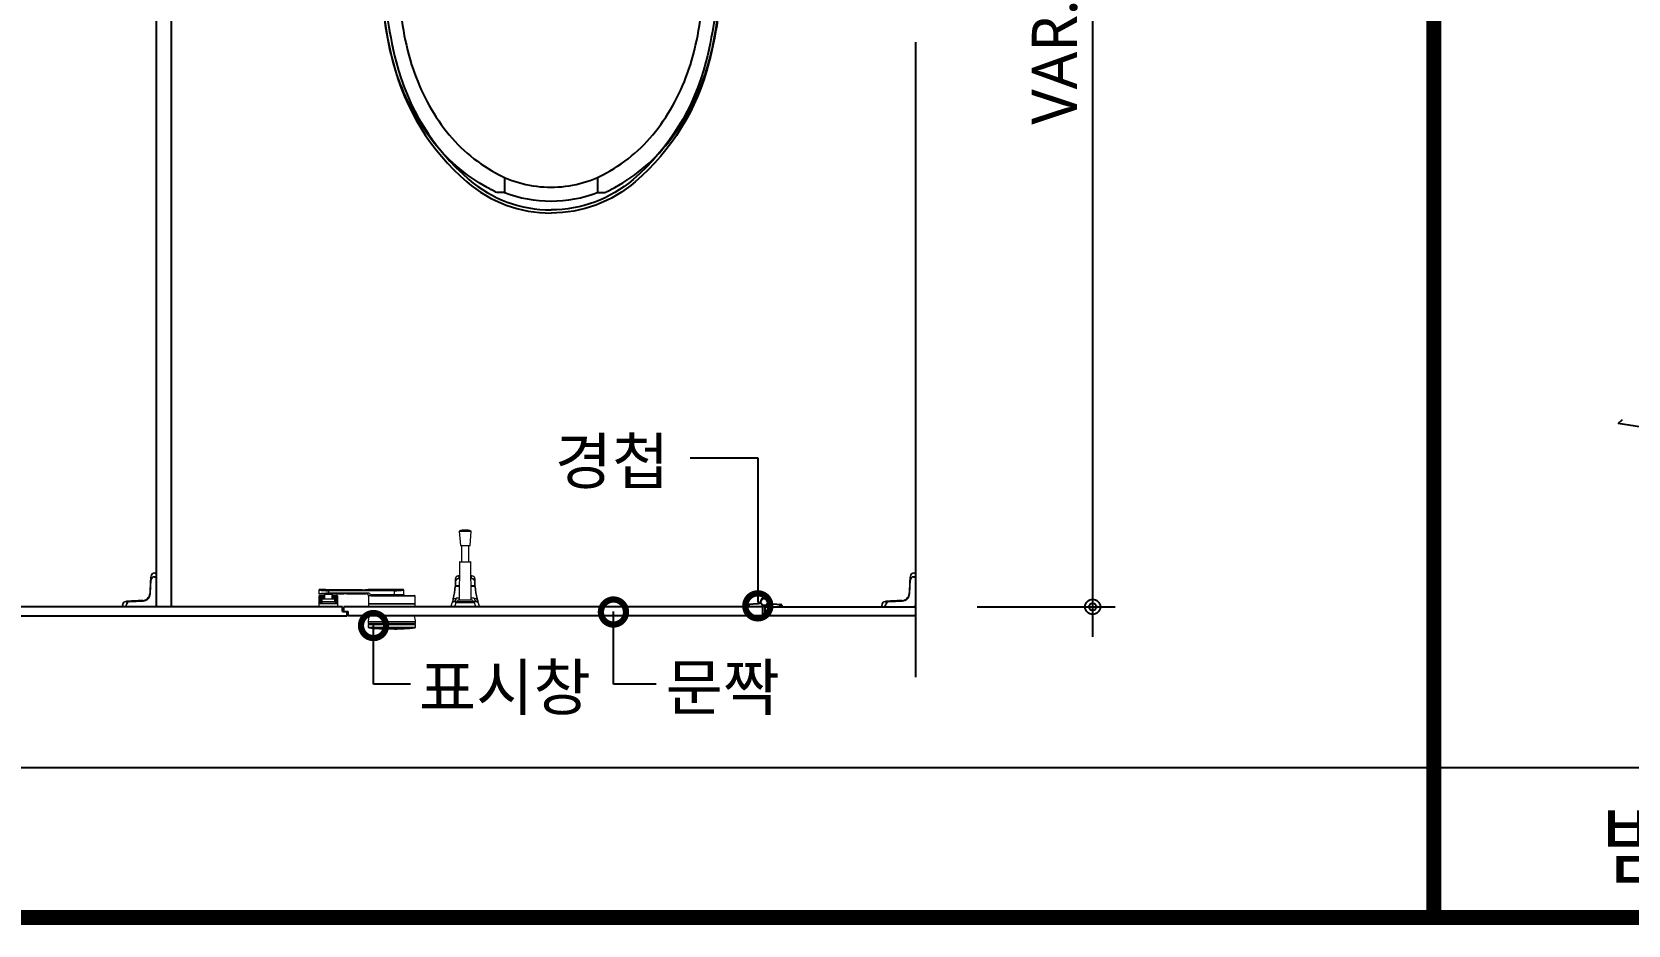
# Model space of a CAD drawing. Extents: x -256 to 8104, y -176 to 5714.
# Drawn here: x 3633 to 4694, y 2764 to 3359 of the extents above; entities that cross this region are included whole.
import ezdxf
from ezdxf.enums import TextEntityAlignment as Align

# ---------------------------------------------------------------- set-up
doc = ezdxf.new("R2010")
doc.units = 0
doc.header["$LTSCALE"] = 30
doc.layers.get('0').update_dxf_attribs({"linetype": 'CONTINUOUS'})
doc.layers.get('DEFPOINTS').update_dxf_attribs({"linetype": 'CONTINUOUS'})
for name, color, linetype in [('0_toilet', 6, 'CONTINUOUS'), ('DIM', 7, 'CONTINUOUS'), ('HAT', 8, 'CONTINUOUS'), ('TIT', 3, 'CONTINUOUS'), ('경첩', 4, 'CONTINUOUS'), ('문자', 3, 'CONTINUOUS'), ('부자재', 4, 'CONTINUOUS'), ('옷걸이', 4, 'CONTINUOUS'), ('잠금쇠(회전형)', 4, 'CONTINUOUS'), ('치수', 1, 'CONTINUOUS'), ('해치', 8, 'CONTINUOUS')]:
    doc.layers.add(name, color=color, linetype=linetype)
doc.styles.add('돋움', font='malgun.ttf')
doc.dimstyles.new('10', dxfattribs={"dimscale": 10, "dimtxt": 3, "dimasz": 1, "dimexe": 1.5, "dimexo": 2, "dimgap": 1, "dimtad": 1, "dimdec": 0, "dimlunit": 6, "dimtxsty": '돋움', "dimblk": 'DIMDOT', "dimcen": -1, "dimdle": 1.5, "dimclrt": 3, "dimazin": 3, "dimtfac": 1, "dimtdec": 0, "dimtix": 1, "dimtmove": 2, "dimatfit": 3, "dimldrblk": 'DIMDOT', "dimarcsym": 0})

# ---------------------------------------------------------------- blocks, each defined once
blk = doc.blocks.new('DIMDOT')
at = {"linetype": 'Continuous'}
blk.add_line((-2, 0), (2, 0), dxfattribs=at)
for radius in [0.5, 0.25]:
    blk.add_circle((0, 0), radius, dxfattribs=at)
blk = doc.blocks.new('*D885')
at = {"layer": 'DEFPOINTS', "color": 0}
for p in [(132562.7, -3123.2), (132562.7, -3848.2), (132659.6, -3848.2)]:
    blk.add_point(p, dxfattribs=at)
at = {"layer": 'DIM', "color": 0, "lineweight": -2, "ltscale": 10}
for p, q in [((132582.7, -3123.2), (132674.6, -3123.2)), ((132659.6, -3133.2), (132659.6, -3838.2)), ((132582.7, -3848.2), (132674.6, -3848.2))]:
    blk.add_line(p, q, dxfattribs=at)
at = {"layer": 'DIM', "color": 0, "lineweight": -2, "xscale": 10, "yscale": 10, "zscale": 10}
for p, rotation in [((132659.6, -3123.2), 90), ((132659.6, -3848.2), 270)]:
    blk.add_blockref('DIMDOT', p, dxfattribs=dict(at, rotation=rotation))
at = {"layer": 'DIM', "color": 3, "insert": (132634.4, -3485.7), "char_height": 30, "attachment_point": 5, "rotation": 90, "style": '돋움'}
blk.add_mtext('VAR.', dxfattribs=at)
blk = doc.blocks.new('_DOTSMALL')
at = {"color": 0, "linetype": 'ByBlock', "const_width": 0.5}
blk.add_lwpolyline([(-0.0625, 0, 1), (0.0625, 0, 1)], format="xyb", close=True, dxfattribs=at)
blk = doc.blocks.new('A$C63EC304E')
at = {"layer": '치수', "color": 1, "xscale": 2.5, "yscale": 2.5, "zscale": 2.5, "rotation": 234.3098741996962}
blk.add_blockref('_DOTSMALL', (0.312, 0.312), dxfattribs=at)
blk = doc.blocks.new('A$C2BC9653E')
at = {"layer": '치수', "xscale": 0.3333333333333333, "yscale": 0.3333333333333333, "zscale": 0.3333333333333333}
blk.add_blockref('A$C63EC304E', (0, 0), dxfattribs=at)
blk = doc.blocks.new('A$C7FC71301')
at = {"layer": '치수', "rotation": 180}
blk.add_blockref('A$C2BC9653E', (0.208, 0.208), dxfattribs=at)
blk = doc.blocks.new('A$C4A20372B')
at = {"layer": '치수'}
blk.add_blockref('A$C7FC71301', (0, 0), dxfattribs=at)
blk = doc.blocks.new('A$C566469F5')
at = {"layer": '치수'}
blk.add_blockref('A$C4A20372B', (0, 0), dxfattribs=at)
blk = doc.blocks.new('A$C7E317CD4')
at = {"layer": '해치', "xscale": 2, "yscale": 2, "zscale": 2}
blk.add_blockref('A$C566469F5', (0, 0), dxfattribs=at)
blk = doc.blocks.new('A$C601D7F27')
at = {"layer": '치수'}
blk.add_blockref('A$C7E317CD4', (0, 0), dxfattribs=at)
blk = doc.blocks.new('A$C38802C08')
at = {"layer": '치수'}
blk.add_blockref('A$C601D7F27', (0, 0), dxfattribs=at)
blk = doc.blocks.new('A$C10E41893')
at = {"layer": '부자재'}
for p, q in [((6.5, 0), (6.5, 196)), ((123.3, 196), (6.5, 196)), ((123.3, 192.5), (6.5, 192.5)), ((54.8, 0), (54.8, 177.5)), ((61.4, 0), (61.4, 177.5)), ((6.5, 0), (6.5, -196)), ((54.8, 0), (54.8, -177.5)), ((61.4, 0), (61.4, -177.5)), ((123.3, -192.5), (6.5, -192.5)), ((123.3, -196), (6.5, -196))]:
    blk.add_line(p, q, dxfattribs=at)
for points in [[(122.7, 196, -0.012538), (123.3, 196), (334.6, 190.3, -0.055395), (444.7, 175.1, -0.154276), (576.9, 93.3, -0.179504), (611.5, 0, -0.179504)], [(122.8, 192.5, -0.012538), (123.2, 192.5), (334.5, 186.8, -0.055395), (443.8, 171.7, -0.154276), (574.3, 91, -0.179504), (608, 0, -0.179504)], [(572, 51.4), (588.8, 51.4), (588.8, 59.6, 0.021185), (583.3, 70.7, 0.106084), (528.4, 133.7, 0.085733), (452.6, 172.4, 0.075373), (358.7, 186.6, 0.075373), (264.8, 172.4, 0.085733), (189, 133.7, 0.007337), (184.4, 130.1), (184.4, 122), (204.7, 122)], [(156.7, -72, 0.089162), (200.2, -118.7, 0.085733), (270.3, -154.5, 0.075373), (358.7, -167.9, 0.075373), (447.1, -154.5, 0.085733), (517.2, -118.7, 0.106084), (567, -61.6, 0.126931), (582.8, 0, 0.126931), (567, 61.6, 0.106084), (517.2, 118.7, 0.085733), (447.1, 154.5, 0.075373), (358.7, 167.9, 0.075373), (270.3, 154.5, 0.085733), (200.2, 118.7, 0.089162), (156.7, 72)], [(588.8, -51.4, 0.090214), (598.2, 0, 0.090214), (588.8, 51.4, 0.106084)], [(122.7, -196, 0.012538), (123.3, -196), (334.6, -190.3, 0.055395), (444.7, -175.1, 0.154276), (576.9, -93.3, 0.179504), (611.5, 0, 0.179504)], [(122.8, -192.5, 0.012538), (123.2, -192.5), (334.5, -186.8, 0.055395), (443.8, -171.7, 0.154276), (574.3, -91, 0.179504), (608, 0, 0.179504)], [(572, -51.4), (588.8, -51.4), (588.8, -59.6, -0.021185), (583.3, -70.7, -0.106084), (528.4, -133.7, -0.085733), (452.6, -172.4, -0.075373), (358.7, -186.6, -0.075373), (264.8, -172.4, -0.085733), (189, -133.7, -0.007337), (184.4, -130.1), (184.4, -122), (204.7, -122)]]:
    blk.add_lwpolyline(points, format="xyb", dxfattribs=at)
blk.add_lwpolyline([(138, -60.8), (119.3, -60.8), (119.3, -79.5), (156.7, -79.5), (156.7, -60.8), (138, -60.8), (147.3, -60.8), (147.3, 60.8), (138, 60.8), (156.7, 60.8), (156.7, 79.5), (119.3, 79.5), (119.3, 60.8), (138, 60.8), (138, -60.8), (119.3, -60.8)], dxfattribs=at)
for centre, start, end in [((39.8, 177.5), 0, 90), ((46.4, 177.5), 0, 90), ((39.8, -177.5), 270, 0), ((46.4, -177.5), 270, 0)]:
    blk.add_arc(centre, 15, start, end, dxfattribs=at)
blk = doc.blocks.new('AURA_33', base_point=(128321.5, -6824.2))
at = {"layer": '해치'}
h = blk.add_hatch(dxfattribs=at)
h.set_pattern_fill('AR-CONC', color=256, style=0)
h.set_pattern_definition([(50, (131561.03, -5260.2), (182.185, -15.939), [19.05, -209.55]), (355, (131561.03, -5260.2), (-35.243, 191.057), [15.24, -167.64]), (100.451, (131576.2, -5261.52), (146.943, 175.117), [16.19, -178.09]), (46.184, (131561.03, -5209.4), (271.079, -42.042), [28.575, -314.325]), (96.636, (131583.62, -5212.9), (237.404, 247.426), [24.285, -267.135]), (351.184, (131561.03, -5209.4), (237.405, 247.425), [22.86, -251.46]), (21, (131586.43, -5222.1), (151.615, -102.2655), [19.05, -209.55]), (326, (131586.43, -5222.1), (61.802, 184.188), [15.24, -167.64]), (71.4514, (131599.06, -5230.62), (213.416, 81.923), [16.19, -178.09]), (37.5, (131561.027, -5260.195), (3.0886, 84.555), [0, -165.608, 0, -170.18, 0, -168.275]), (7.5, (131561.03, -5260.195), (66.8197, 100.1806), [0, -97.028, 0, -161.798, 0, -64.135]), (327.5, (131504.385, -5260.195), (135.5906, -5.7287), [0, -63.5, 0, -198.12, 0, -262.89]), (317.5, (131478.98, -5260.2), (148.129, 25.4265), [0, -82.55, 0, -131.572, 0, -186.69])])
h.paths.add_polyline_path([(134040.6, -3826.4), (134040.6, -3723.5), (132990.4, -3723.5), (132990.4, -3826.4)])
blk.add_line((132541.7, -3472.4), (132541.7, -3894.9))
at = {"color": 8}
for p, q in [((130805.6, -3955), (132768.2, -3955)), ((132768.2, -3955), (134153.5, -3955))]:
    blk.add_line(p, q, dxfattribs=at)
at = {"color": 8, "const_width": 10}
for points in [[(132886.6, -4055), (132886.6, -1285.8)], [(128368.9, -4055), (134153.5, -4055)]]:
    blk.add_lwpolyline(points, dxfattribs=at)
at = {"layer": '0_toilet'}
for p, q in [((132036.7, -3123.2), (132036.7, -3848.2)), ((132046.8, -3848.2), (132046.8, -3123.2)), ((132160.7, -3848.2), (131931.7, -3848.2)), ((132160.7, -3851.2), (132160.7, -3848.2)), ((132160.7, -3851.2), (132164.4, -3851.2)), ((132440.3, -3848.2), (132161.4, -3848.2)), ((132161.4, -3851.2), (132161.4, -3848.2)), ((132163.7, -3854.2), (132163.7, -3851.2)), ((132164.4, -3854.2), (132164.4, -3851.2)), ((132440.3, -3854.2), (132440.3, -3848.2)), ((132441.8, -3848.2), (132541.7, -3848.2)), ((132441.8, -3854.2), (132441.8, -3848.2)), ((131931.7, -3854.2), (132163.7, -3854.2)), ((132440.3, -3854.2), (132164.4, -3854.2)), ((132541.7, -3854.2), (132441.8, -3854.2))]:
    blk.add_line(p, q, dxfattribs=at)
at = {"layer": '경첩', "color": 4, "linetype": 'Continuous', "lineweight": 15}
for p, q in [((132033.1, -3830.4), (132032.6, -3839.4)), ((132032.9, -3829), (132032.7, -3831.7)), ((132032.7, -3831.7), (132033, -3832)), ((132032.7, -3832.4), (132033, -3832.6)), ((132032.7, -3832.7), (132032.9, -3833)), ((132032.7, -3832.7), (132032.7, -3833.4)), ((132032.9, -3829), (132033.1, -3829.3)), ((132032.9, -3839.4), (132033.3, -3830.4)), ((132033, -3828.4), (132033.1, -3828.6)), ((132033.2, -3827.9), (132033.1, -3830.4)), ((132033.4, -3829.4), (132033.4, -3827.9)), ((132035.4, -3828.2), (132035.4, -3828.1)), ((132035.4, -3828.1), (132036.7, -3828.1)), ((132035.4, -3828.2), (132035.4, -3828.4)), ((132036.7, -3828.2), (132035.4, -3828.2)), ((132035.4, -3828.4), (132036.7, -3828.4)), ((132035.5, -3825.9), (132035.5, -3825.7)), ((132036.7, -3825.7), (132035.5, -3825.7)), ((132035.5, -3825.9), (132036.7, -3825.9)), ((132036.7, -3825.9), (132036.7, -3825.7)), ((132036.7, -3828.1), (132036.7, -3825.9)), ((132036.7, -3828.4), (132036.7, -3828.2)), ((132036.7, -3828.4), (132036.7, -3846.7)), ((132538.1, -3830.4), (132537.7, -3839.4)), ((132537.7, -3832.7), (132538, -3833)), ((132537.7, -3832.7), (132537.7, -3833.4)), ((132537.9, -3829), (132537.8, -3831.7)), ((132537.8, -3831.7), (132538, -3832)), ((132537.8, -3832.4), (132538, -3832.6)), ((132537.9, -3829), (132538.2, -3829.3)), ((132537.9, -3839.4), (132538.4, -3830.4)), ((132538, -3828.4), (132538.2, -3828.6)), ((132538.2, -3827.9), (132538.1, -3830.4)), ((132538.4, -3829.4), (132538.5, -3827.9)), ((132540.5, -3828.2), (132540.5, -3828.1)), ((132540.5, -3828.1), (132541.7, -3828.1)), ((132540.5, -3828.2), (132540.5, -3828.4)), ((132541.7, -3828.2), (132540.5, -3828.2)), ((132540.5, -3828.4), (132541.7, -3828.4)), ((132540.6, -3825.9), (132540.6, -3825.7)), ((132541.7, -3825.7), (132540.6, -3825.7)), ((132540.6, -3825.9), (132541.7, -3825.9)), ((132541.7, -3825.9), (132541.7, -3825.7)), ((132541.7, -3828.1), (132541.7, -3825.9)), ((132541.7, -3828.4), (132541.7, -3828.2)), ((132541.7, -3828.4), (132541.7, -3846.7)), ((132029.6, -3843.5), (132029.8, -3843.7)), ((132030.1, -3843.2), (132030.3, -3843.4)), ((132030.3, -3843.1), (132030.5, -3843.3)), ((132031.4, -3842), (132031.6, -3842.2)), ((132031.6, -3841.8), (132031.7, -3842)), ((132031.8, -3841.4), (132032, -3841.6)), ((132031.9, -3841.2), (132032.1, -3841.4)), ((132032.1, -3840.8), (132032.3, -3841)), ((132032.3, -3839.9), (132032.6, -3840.1)), ((132032.5, -3840.5), (132032.3, -3840.2)), ((132032.3, -3840.2), (132032.5, -3840.4)), ((132032.5, -3837.3), (132032.4, -3838.2)), ((132032.4, -3838.2), (132032.7, -3838.4)), ((132032.4, -3838.2), (132032.4, -3838.3)), ((132032.4, -3838.3), (132032.7, -3838.5)), ((132032.4, -3838.3), (132032.4, -3838.6)), ((132032.4, -3838.6), (132032.7, -3838.9)), ((132032.4, -3838.6), (132032.4, -3838.7)), ((132032.4, -3838.7), (132032.7, -3839)), ((132032.4, -3838.7), (132032.4, -3839.4)), ((132032.4, -3839.6), (132032.6, -3839.9)), ((132032.7, -3833.7), (132032.5, -3836.6)), ((132032.5, -3836.6), (132032.8, -3836.8)), ((132032.5, -3836.6), (132032.8, -3836.9)), ((132032.5, -3836.6), (132032.5, -3837)), ((132032.5, -3837), (132032.7, -3837.3)), ((132032.5, -3837.3), (132032.7, -3837.5)), ((132032.7, -3833.4), (132032.9, -3833.6)), ((132032.7, -3833.7), (132032.9, -3834)), ((132534.7, -3843.5), (132534.9, -3843.7)), ((132535.2, -3843.2), (132535.3, -3843.4)), ((132535.4, -3843.1), (132535.6, -3843.3)), ((132536.5, -3842), (132536.6, -3842.2)), ((132536.6, -3841.8), (132536.8, -3842)), ((132536.9, -3841.4), (132537.1, -3841.6)), ((132537, -3841.2), (132537.2, -3841.4)), ((132537.2, -3840.8), (132537.4, -3841)), ((132537.5, -3840.5), (132537.3, -3840.2)), ((132537.3, -3840.2), (132537.5, -3840.4)), ((132537.5, -3838.7), (132537.4, -3839.4)), ((132537.4, -3839.6), (132537.6, -3839.9)), ((132537.4, -3839.9), (132537.6, -3840.1)), ((132537.6, -3836.6), (132537.5, -3837)), ((132537.5, -3837), (132537.8, -3837.3)), ((132537.5, -3837.3), (132537.8, -3837.5)), ((132537.5, -3837.3), (132537.5, -3838.2)), ((132537.5, -3838.2), (132537.7, -3838.4)), ((132537.5, -3838.2), (132537.5, -3838.3)), ((132537.5, -3838.3), (132537.7, -3838.5)), ((132537.5, -3838.3), (132537.5, -3838.6)), ((132537.5, -3838.6), (132537.7, -3838.9)), ((132537.5, -3838.6), (132537.5, -3838.7)), ((132537.5, -3838.7), (132537.7, -3839)), ((132537.7, -3833.7), (132537.6, -3836.6)), ((132537.6, -3836.6), (132537.8, -3836.8)), ((132537.6, -3836.6), (132537.8, -3836.9)), ((132537.7, -3833.4), (132538, -3833.6)), ((132537.7, -3833.7), (132537.9, -3834)), ((132014.4, -3847), (132014.2, -3847)), ((132014.2, -3847), (132014.2, -3848.2)), ((132014.2, -3848.2), (132014.4, -3848.2)), ((132014.4, -3848.2), (132014.4, -3847)), ((132014.4, -3848.2), (132016.6, -3848.2)), ((132018.9, -3844.6), (132016.4, -3844.7)), ((132016.4, -3844.9), (132017.9, -3844.9)), ((132016.6, -3848.2), (132016.6, -3846.9)), ((132016.6, -3846.9), (132016.7, -3846.9)), ((132016.7, -3846.9), (132016.9, -3846.9)), ((132016.7, -3846.9), (132016.7, -3848.2)), ((132016.7, -3848.2), (132016.9, -3848.2)), ((132016.9, -3844.5), (132017, -3844.4)), ((132016.9, -3844.5), (132017.1, -3844.7)), ((132016.9, -3848.2), (132016.9, -3846.9)), ((132035.2, -3848.2), (132016.9, -3848.2)), ((132020.2, -3844.3), (132017, -3844.4)), ((132027.9, -3844.2), (132018.9, -3844.6)), ((132018.9, -3844.8), (132027.9, -3844.4)), ((132020.2, -3844.3), (132020.4, -3844.5)), ((132020.9, -3844.2), (132021.1, -3844.5)), ((132021.2, -3844.2), (132021.4, -3844.5)), ((132024.6, -3844.1), (132021.9, -3844.2)), ((132021.9, -3844.2), (132022.1, -3844.4)), ((132024.6, -3844.1), (132024.8, -3844.3)), ((132025.3, -3844), (132025.5, -3844.3)), ((132025.6, -3844), (132025.8, -3844.2)), ((132027.6, -3843.9), (132026.3, -3844)), ((132026.3, -3844), (132026.5, -3844.2)), ((132027.6, -3843.9), (132027.9, -3844.2)), ((132027.9, -3843.9), (132027.6, -3843.9)), ((132028.9, -3843.7), (132029.1, -3843.9)), ((132029.4, -3843.6), (132029.6, -3843.8)), ((132519.5, -3847), (132519.2, -3847)), ((132519.2, -3847), (132519.2, -3848.2)), ((132519.2, -3848.2), (132519.5, -3848.2)), ((132519.5, -3848.2), (132519.5, -3847)), ((132519.5, -3848.2), (132521.6, -3848.2)), ((132524, -3844.6), (132521.5, -3844.7)), ((132521.5, -3844.9), (132522.9, -3844.9)), ((132521.6, -3848.2), (132521.6, -3846.9)), ((132521.6, -3846.9), (132521.7, -3846.9)), ((132521.7, -3846.9), (132522, -3846.9)), ((132521.7, -3846.9), (132521.7, -3848.2)), ((132521.7, -3848.2), (132522, -3848.2)), ((132521.9, -3844.5), (132522, -3844.4)), ((132521.9, -3844.5), (132522.1, -3844.7)), ((132525.2, -3844.3), (132522, -3844.4)), ((132522, -3848.2), (132522, -3846.9)), ((132540.2, -3848.2), (132522, -3848.2)), ((132532.9, -3844.2), (132524, -3844.6)), ((132524, -3844.8), (132532.9, -3844.4)), ((132525.2, -3844.3), (132525.5, -3844.5)), ((132525.9, -3844.2), (132526.2, -3844.5)), ((132526.3, -3844.2), (132526.5, -3844.5)), ((132529.6, -3844.1), (132526.9, -3844.2)), ((132526.9, -3844.2), (132527.2, -3844.4)), ((132529.6, -3844.1), (132529.9, -3844.3)), ((132530.3, -3844), (132530.5, -3844.3)), ((132530.6, -3844), (132530.9, -3844.2)), ((132532.7, -3843.9), (132531.3, -3844)), ((132531.3, -3844), (132531.6, -3844.2)), ((132532.7, -3843.9), (132532.9, -3844.2)), ((132532.9, -3843.9), (132532.7, -3843.9)), ((132533.9, -3843.7), (132534.1, -3843.9)), ((132534.5, -3843.6), (132534.6, -3843.8))]:
    blk.add_line(p, q, dxfattribs=at)
at = {"layer": '경첩', "color": 4, "linetype": 'Continuous', "lineweight": 15, "flags": 128}
for points in [[(132032.7, -3831.7), (132032.7, -3831.8), (132032.7, -3832), (132032.7, -3832.1), (132032.7, -3832.2), (132032.7, -3832.3), (132032.7, -3832.3), (132032.7, -3832.4), (132032.7, -3832.4)], [(132032.9, -3828.5), (132032.9, -3828.5), (132032.9, -3828.5), (132033, -3828.5), (132033, -3828.4), (132033, -3828.4), (132033, -3828.4), (132033, -3828.4), (132033, -3828.4)], [(132032.9, -3828.5), (132032.9, -3828.6), (132032.9, -3828.7), (132032.9, -3828.9), (132032.9, -3829)], [(132033.1, -3830.4), (132033.1, -3830.4), (132033.1, -3830.4), (132033.1, -3830.4), (132033.1, -3830.4), (132033.2, -3830.4), (132033.2, -3830.4), (132033.3, -3830.4), (132033.3, -3830.4)], [(132033.4, -3827.9), (132033.4, -3827.9), (132033.3, -3827.9), (132033.3, -3827.9), (132033.2, -3827.9), (132033.2, -3827.9), (132033.2, -3827.9), (132033.2, -3827.9), (132033.2, -3827.9)], [(132537.8, -3831.7), (132537.8, -3831.8), (132537.8, -3832), (132537.8, -3832.1), (132537.8, -3832.2), (132537.8, -3832.3), (132537.8, -3832.3), (132537.8, -3832.4), (132537.8, -3832.4)], [(132537.9, -3828.5), (132538, -3828.5), (132538, -3828.5), (132538, -3828.5), (132538, -3828.4), (132538, -3828.4), (132538, -3828.4), (132538, -3828.4), (132538, -3828.4)], [(132537.9, -3828.5), (132537.9, -3828.6), (132537.9, -3828.7), (132537.9, -3828.9), (132537.9, -3829)], [(132538.1, -3830.4), (132538.1, -3830.4), (132538.1, -3830.4), (132538.2, -3830.4), (132538.2, -3830.4), (132538.2, -3830.4), (132538.3, -3830.4), (132538.3, -3830.4), (132538.4, -3830.4)], [(132538.5, -3827.9), (132538.4, -3827.9), (132538.4, -3827.9), (132538.3, -3827.9), (132538.3, -3827.9), (132538.3, -3827.9), (132538.2, -3827.9), (132538.2, -3827.9), (132538.2, -3827.9)], [(132032.4, -3839.6), (132032.3, -3839.8), (132032.3, -3839.9)], [(132032.3, -3840.2), (132032.3, -3840.2), (132032.3, -3840.2)], [(132032.5, -3836.6), (132032.5, -3836.6), (132032.5, -3836.6)], [(132032.5, -3837), (132032.5, -3837.1), (132032.5, -3837.2), (132032.5, -3837.3)], [(132032.6, -3839.4), (132032.6, -3839.4), (132032.7, -3839.4), (132032.7, -3839.4), (132032.7, -3839.4), (132032.7, -3839.4), (132032.8, -3839.4), (132032.8, -3839.4), (132032.9, -3839.4)], [(132537.3, -3840.2), (132537.3, -3840.2), (132537.3, -3840.2)], [(132537.4, -3839.6), (132537.4, -3839.8), (132537.4, -3839.9)], [(132537.5, -3837), (132537.5, -3837.1), (132537.5, -3837.2), (132537.5, -3837.3)], [(132537.6, -3836.6), (132537.6, -3836.6), (132537.6, -3836.6)], [(132537.7, -3839.4), (132537.7, -3839.4), (132537.7, -3839.4), (132537.7, -3839.4), (132537.8, -3839.4), (132537.8, -3839.4), (132537.8, -3839.4), (132537.9, -3839.4), (132537.9, -3839.4)], [(132016.4, -3844.9), (132016.4, -3844.9), (132016.4, -3844.8), (132016.4, -3844.8), (132016.4, -3844.8), (132016.4, -3844.7), (132016.4, -3844.7), (132016.4, -3844.7), (132016.4, -3844.7)], [(132018.9, -3844.6), (132018.9, -3844.6), (132018.9, -3844.6), (132018.9, -3844.6), (132018.9, -3844.6), (132018.9, -3844.7), (132018.9, -3844.7), (132018.9, -3844.8), (132018.9, -3844.8)], [(132020.9, -3844.2), (132020.9, -3844.2), (132020.8, -3844.2), (132020.8, -3844.2), (132020.7, -3844.2), (132020.6, -3844.2), (132020.5, -3844.3), (132020.3, -3844.3), (132020.2, -3844.3)], [(132021.9, -3844.2), (132021.8, -3844.2), (132021.7, -3844.2), (132021.5, -3844.2), (132021.5, -3844.2), (132021.4, -3844.2), (132021.3, -3844.2), (132021.2, -3844.2), (132021.2, -3844.2), (132021.2, -3844.2)], [(132025.3, -3844), (132025.2, -3844), (132025.2, -3844), (132025.1, -3844), (132025.1, -3844), (132025, -3844), (132024.8, -3844), (132024.7, -3844.1), (132024.6, -3844.1)], [(132026.3, -3844), (132026.1, -3844), (132026, -3844), (132025.9, -3844), (132025.8, -3844), (132025.7, -3844), (132025.6, -3844), (132025.6, -3844), (132025.6, -3844)], [(132027.9, -3844.2), (132027.9, -3844.2), (132027.9, -3844.2), (132027.9, -3844.2), (132027.9, -3844.2), (132027.9, -3844.3), (132027.9, -3844.3), (132027.9, -3844.4), (132027.9, -3844.4)], [(132521.5, -3844.9), (132521.5, -3844.9), (132521.5, -3844.8), (132521.5, -3844.8), (132521.5, -3844.8), (132521.5, -3844.7), (132521.5, -3844.7), (132521.5, -3844.7), (132521.5, -3844.7)], [(132524, -3844.6), (132524, -3844.6), (132524, -3844.6), (132524, -3844.6), (132524, -3844.6), (132524, -3844.7), (132524, -3844.7), (132524, -3844.8), (132524, -3844.8)], [(132525.9, -3844.2), (132525.9, -3844.2), (132525.9, -3844.2), (132525.8, -3844.2), (132525.7, -3844.2), (132525.6, -3844.2), (132525.5, -3844.3), (132525.4, -3844.3), (132525.2, -3844.3)], [(132526.9, -3844.2), (132526.8, -3844.2), (132526.7, -3844.2), (132526.6, -3844.2), (132526.5, -3844.2), (132526.4, -3844.2), (132526.3, -3844.2), (132526.3, -3844.2), (132526.3, -3844.2), (132526.3, -3844.2)], [(132530.3, -3844), (132530.3, -3844), (132530.3, -3844), (132530.2, -3844), (132530.1, -3844), (132530, -3844), (132529.9, -3844), (132529.8, -3844.1), (132529.6, -3844.1)], [(132531.3, -3844), (132531.2, -3844), (132531.1, -3844), (132530.9, -3844), (132530.8, -3844), (132530.8, -3844), (132530.7, -3844), (132530.7, -3844), (132530.6, -3844)], [(132532.9, -3844.2), (132532.9, -3844.2), (132532.9, -3844.2), (132532.9, -3844.2), (132532.9, -3844.2), (132532.9, -3844.3), (132532.9, -3844.3), (132532.9, -3844.4), (132532.9, -3844.4)]]:
    blk.add_lwpolyline(points, dxfattribs=at)
at = {"layer": '경첩', "color": 4, "linetype": 'Continuous', "lineweight": 15}
for centre, radius, start, end in [((132035.4, -3830.5), 2.35, 90, 177.3017), ((132035.5, -3828), 2.35, 90, 177.3017), ((132035.4, -3830.5), 2.1, 90, 177.3017), ((132035.5, -3828), 2.1, 90, 177.3017), ((132540.5, -3830.5), 2.35, 90, 177.3017), ((132540.6, -3828), 2.35, 90, 177.3017), ((132540.5, -3830.5), 2.1, 90, 177.3017), ((132540.6, -3828), 2.1, 90, 177.3017), ((132027.6, -3839.2), 5.25, 272.6983, 357.3017), ((132027.6, -3839.2), 5, 272.6983, 357.3017), ((132027.6, -3839.2), 4.75, 294.9948, 301.2998), ((132027.6, -3839.2), 4.75, 301.2991, 304.3858), ((132027.6, -3839.2), 4.75, 304.3849, 322.5608), ((132027.6, -3839.2), 4.75, 322.5612, 325.6145), ((132027.6, -3839.2), 4.75, 325.6151, 331.8264), ((132027.6, -3839.2), 4.75, 335.0052, 340.234), ((132027.6, -3839.2), 4.75, 340.234, 346.7569), ((132027.6, -3839.2), 4.75, 346.8377, 351.3944), ((132027.6, -3839.2), 4.75, 354.0912, 357.3017), ((132532.7, -3839.2), 5.25, 272.6983, 357.3017), ((132532.7, -3839.2), 5, 272.6983, 357.3017), ((132532.7, -3839.2), 4.75, 294.9948, 301.2998), ((132532.7, -3839.2), 4.75, 301.2991, 304.3858), ((132532.7, -3839.2), 4.75, 304.3849, 322.5608), ((132532.7, -3839.2), 4.75, 322.5612, 325.6145), ((132532.7, -3839.2), 4.75, 325.6151, 331.8264), ((132532.7, -3839.2), 4.75, 335.0052, 340.234), ((132532.7, -3839.2), 4.75, 340.234, 346.7569), ((132532.7, -3839.2), 4.75, 346.8377, 351.3944), ((132532.7, -3839.2), 4.75, 354.0912, 357.3017), ((132016.5, -3847), 2.35, 92.6983, 180), ((132016.5, -3847), 2.1, 92.6983, 180), ((132019, -3846.9), 2.35, 92.6983, 180), ((132019, -3846.9), 2.1, 92.6983, 180), ((132027.6, -3839.2), 4.75, 272.6983, 285), ((132027.6, -3839.2), 4.75, 284.9998, 291.7506), ((132035.2, -3846.7), 1.5, 270, 0), ((132521.6, -3847), 2.35, 92.6983, 180), ((132521.6, -3847), 2.1, 92.6983, 180), ((132524.1, -3846.9), 2.35, 92.6983, 180), ((132524.1, -3846.9), 2.1, 92.6983, 180), ((132532.7, -3839.2), 4.75, 272.6983, 285), ((132532.7, -3839.2), 4.75, 284.9998, 291.7506), ((132540.2, -3846.7), 1.5, 270, 0)]:
    blk.add_arc(centre, radius, start, end, dxfattribs=at)
at = {"layer": '부자재'}
for p, q in [((132429.6, -3847.3), (132429.6, -3848.2)), ((132440.3, -3848.2), (132429.6, -3848.2)), ((132437.4, -3846.1), (132430.2, -3846.6)), ((132430.9, -3847.1), (132430.9, -3848.2)), ((132441.1, -3847.6), (132441.1, -3848.4)), ((132441.3, -3848.4), (132441.1, -3848.4)), ((132441.3, -3847.6), (132441.3, -3848.4)), ((132441.8, -3848.1), (132441.8, -3848.2)), ((132441.8, -3848.2), (132452.8, -3848.2)), ((132444.1, -3846), (132452.2, -3846.6)), ((132451.5, -3847.1), (132451.5, -3848.2)), ((132452.8, -3847.3), (132452.8, -3848.2))]:
    blk.add_line(p, q, dxfattribs=at)
at = {"layer": '부자재', "color": 1}
blk.add_circle((132441.2, -3845), 2.34, dxfattribs=at)
at = {"layer": '부자재'}
for centre, radius, start, end in [((132441.2, -3845), 2.62, 270, 180), ((132430.3, -3847.3), 0.7, 101.7765, 181.6712), ((132431.7, -3847.3), 0.884, 113.4077, 164.5497), ((132437.3, -3844.8), 1.29, 272.9231, 352.4724), ((132441.6, -3849.2), 1.65, 102.5267, 141.5475), ((132440.9, -3849.2), 1.65, 43.1003, 77.4733), ((132441.3, -3845.3), 2.86, 280.084, 345.9792), ((132445.1, -3844.8), 1.29, 187.5276, 267.0769), ((132450.7, -3847.3), 0.884, 15.4503, 67.3004), ((132452.1, -3847.3), 0.7, 358.3288, 78.2235)]:
    blk.add_arc(centre, radius, start, end, dxfattribs=at)
at = {"layer": '옷걸이', "lineweight": 15}
for p, q in [((132238.2, -3797.8), (132239, -3807.3)), ((132238.2, -3797.8), (132246.2, -3797.8)), ((132245.5, -3807.3), (132246.2, -3797.8)), ((132239, -3807.3), (132245.5, -3807.3)), ((132239.7, -3807.3), (132239.7, -3818.2)), ((132244.7, -3818.2), (132244.7, -3807.3)), ((132238.5, -3818.4), (132238.2, -3843.7)), ((132246, -3818.4), (132238.5, -3818.4)), ((132238.7, -3818.2), (132242.2, -3818.2)), ((132242.2, -3818.2), (132245.7, -3818.2)), ((132246.2, -3843.7), (132246, -3818.4)), ((132238.4, -3827.5), (132238.3, -3827.5)), ((132238.3, -3827.5), (132238.3, -3827.6)), ((132238.4, -3827.6), (132238.3, -3827.6)), ((132238.3, -3829.2), (132238.3, -3829.5)), ((132238.3, -3829.2), (132238.4, -3829.2)), ((132238.4, -3829.5), (132238.3, -3829.5)), ((132246.1, -3827.5), (132246, -3827.5)), ((132246.1, -3827.6), (132246, -3827.6)), ((132246.1, -3827.5), (132246.1, -3827.6)), ((132246.1, -3829.2), (132246.1, -3829.5)), ((132246.1, -3829.2), (132246.1, -3829.2)), ((132246.1, -3829.5), (132246.1, -3829.5)), ((132236, -3842.8), (132234.5, -3842.8)), ((132236, -3842.8), (132234.5, -3842.8)), ((132235.9, -3833.9), (132238.3, -3833.9)), ((132238.3, -3834.6), (132235.9, -3834.6)), ((132235.9, -3843.3), (132236, -3842.8)), ((132246.1, -3833.9), (132248.5, -3833.9)), ((132248.6, -3834.6), (132246.1, -3834.6)), ((132249.9, -3842.8), (132248.5, -3842.8)), ((132248.5, -3842.8), (132248.5, -3843.3)), ((132249.9, -3842.8), (132248.5, -3842.8)), ((132232.7, -3848.2), (132233.6, -3845.6)), ((132235.1, -3848.2), (132232.7, -3848.2)), ((132233.6, -3845.6), (132233.6, -3845.6)), ((132233.6, -3845.6), (132233.6, -3845.6)), ((132234.5, -3844.8), (132234.4, -3844.8)), ((132234.5, -3844.9), (132234.5, -3844.9)), ((132249.9, -3844.9), (132234.5, -3844.9)), ((132235.9, -3845.6), (132235.1, -3848.2)), ((132249.3, -3848.2), (132235.1, -3848.2)), ((132235.9, -3845.6), (132235.9, -3844.9)), ((132235.9, -3844.9), (132248.5, -3844.9)), ((132248.5, -3845.6), (132235.9, -3845.6)), ((132247, -3843.7), (132237.4, -3843.7)), ((132248.5, -3845.6), (132248.5, -3844.9)), ((132249.3, -3848.2), (132248.5, -3845.6)), ((132251.7, -3848.2), (132249.3, -3848.2)), ((132250, -3844.9), (132249.9, -3844.8)), ((132250, -3844.8), (132249.9, -3844.8)), ((132249.9, -3844.9), (132249.9, -3844.9)), ((132250.9, -3845.6), (132251.7, -3848.2)), ((132250.9, -3845.6), (132250.9, -3845.6)), ((132250.9, -3845.6), (132250.9, -3845.6))]:
    blk.add_line(p, q, dxfattribs=at)
at = {"layer": '옷걸이', "lineweight": 15, "flags": 128}
for points in [[(132238.3, -3827.6), (132238.2, -3827.5), (132237.9, -3827.6), (132237.6, -3827.6), (132237.3, -3827.7), (132237, -3827.8), (132236.7, -3827.9), (132236.4, -3828.1), (132236.2, -3828.3), (132236, -3828.5), (132235.9, -3828.7), (132235.8, -3828.9), (132235.8, -3829.2), (132235.8, -3829.2)], [(132238.3, -3827.6), (132237.9, -3827.7), (132237.5, -3827.7), (132237.1, -3827.8), (132236.7, -3828), (132236.4, -3828.2), (132236.2, -3828.4), (132236, -3828.6), (132235.8, -3828.9), (132235.8, -3829.2), (132235.8, -3829.3)], [(132235.8, -3830.8), (132235.8, -3830.5), (132235.9, -3830.2), (132236.1, -3830), (132236.4, -3829.8), (132236.6, -3829.6), (132237, -3829.4), (132237.4, -3829.3), (132237.8, -3829.2), (132238.3, -3829.2)], [(132238.3, -3829.5), (132237.8, -3829.6), (132237.4, -3829.6), (132237.1, -3829.7), (132236.8, -3829.9), (132236.5, -3830.1), (132236.3, -3830.3), (132236.2, -3830.5), (132236.1, -3830.7), (132236, -3831)], [(132248.6, -3829.3), (132248.6, -3829.3), (132248.6, -3829), (132248.6, -3828.8), (132248.5, -3828.6), (132248.3, -3828.4), (132248.1, -3828.2), (132247.9, -3828), (132247.6, -3827.9), (132247.4, -3827.8), (132247.1, -3827.7), (132246.7, -3827.6), (132246.4, -3827.6), (132246.1, -3827.6)], [(132248.6, -3829.3), (132248.6, -3829), (132248.5, -3828.7), (132248.3, -3828.5), (132248.1, -3828.3), (132247.8, -3828.1), (132247.5, -3827.9), (132247.1, -3827.8), (132246.7, -3827.7), (132246.2, -3827.6), (132246.1, -3827.6)], [(132246.1, -3829.2), (132246.6, -3829.2), (132247, -3829.3), (132247.3, -3829.4), (132247.7, -3829.5), (132248, -3829.7), (132248.3, -3829.9), (132248.4, -3830.2), (132248.6, -3830.4), (132248.6, -3830.8)], [(132248.4, -3831), (132248.3, -3830.7), (132248.2, -3830.4), (132248, -3830.2), (132247.8, -3830), (132247.5, -3829.8), (132247.2, -3829.7), (132246.9, -3829.6), (132246.5, -3829.5), (132246.1, -3829.5)], [(132234.3, -3843), (132234.3, -3843), (132234.3, -3843)], [(132234.5, -3842.8), (132234.5, -3842.8), (132234.5, -3842.8)], [(132235.6, -3834.6), (132235.6, -3834.6), (132235.6, -3834.6), (132235.7, -3834.6), (132235.7, -3834.6), (132235.7, -3834.6), (132235.8, -3834.6), (132235.8, -3834.6), (132235.9, -3834.6)], [(132238.3, -3842.4), (132237.7, -3842.4), (132236.4, -3842.5)], [(132248, -3842.5), (132246.5, -3842.4), (132246.2, -3842.4)], [(132248.8, -3834.6), (132248.8, -3834.6), (132248.8, -3834.6), (132248.8, -3834.6), (132248.7, -3834.6), (132248.7, -3834.6), (132248.6, -3834.6), (132248.6, -3834.6), (132248.6, -3834.6)], [(132234.5, -3844.8), (132234.4, -3844.8), (132234.4, -3844.9)], [(132234.5, -3844.8), (132234.5, -3844.9), (132234.5, -3844.9)], [(132234.5, -3844.8), (132234.5, -3844.8), (132234.5, -3844.8)], [(132236.7, -3844.9), (132236.3, -3844.9), (132236.1, -3844.8), (132236, -3844.8), (132236.1, -3844.8), (132236.4, -3844.7), (132236.5, -3844.7)], [(132248, -3844.7), (132248.2, -3844.8), (132248.4, -3844.8), (132248.4, -3844.8), (132248.3, -3844.9), (132247.9, -3844.9), (132247.5, -3844.9)], [(132249.9, -3844.9), (132249.9, -3844.9), (132249.9, -3844.8)], [(132249.9, -3844.8), (132249.9, -3844.8), (132249.9, -3844.8)]]:
    blk.add_lwpolyline(points, dxfattribs=at)
at = {"layer": '옷걸이', "lineweight": 15}
for centre, radius, start, end in [((132242.2, -3808.1), 11, 68.7607, 111.2393), ((132238.7, -3818.4), 0.25, 90, 179.5), ((132245.7, -3818.4), 0.25, 0.5, 90), ((132183, -3830.4), 52.8, 356.4511, 359.6096), ((132183, -3830.4), 52.8, 359.6096, 1.2369), ((132236, -3830.7), 0.227, 188.2087, 276.392), ((132183, -3830.6), 53, 356.4511, 359.6096), ((132183, -3828.8), 55.3, 359.6189, 1.2073), ((132301.4, -3828.8), 55.3, 178.7927, 180.3811), ((132248.4, -3830.7), 0.227, 263.608, 351.7913), ((132301.4, -3830.6), 53, 180.3904, 183.5489), ((132301.4, -3830.4), 52.8, 178.7631, 180.3904), ((132301.4, -3830.4), 52.8, 180.3904, 183.5489), ((132184.3, -3830.8), 51.5, 343.2376, 346.2577), ((132184.7, -3830.6), 51.3, 343.5226, 346.2377), ((132183, -3830.4), 52.8, 346.2317, 355.4136), ((132234.5, -3843), 0.25, 90.2728, 166.2395), ((132234.5, -3843), 0.247, 89.2585, 165.9158), ((132234, -3842.6), 2.24, 284.8265, 3.5932), ((132234.1, -3843), 1.81, 282.0607, 352.5143), ((132183, -3830.4), 53, 346.5097, 355.4136), ((132183, -3830.4), 52.8, 355.4136, 356.451), ((132235.9, -3833.7), 0.23, 185.4574, 275.1888), ((132202, -3831.2), 34.1, 354.2736, 355.5668), ((132236.3, -3842.8), 0.376, 79.9393, 150.5456), ((132236.2, -3842.8), 0.248, 89.5881, 179.723), ((132236.4, -3842.8), 0.307, 84.7786, 118.9817), ((132248.1, -3842.7), 0.271, 58.6344, 97.6053), ((132248.1, -3842.9), 0.4, 32.0092, 97.8083), ((132250.5, -3842.6), 2.24, 176.3909, 255.1894), ((132248.2, -3842.8), 0.248, 0.277, 90.4119), ((132248.5, -3833.7), 0.23, 264.8112, 354.5426), ((132282.5, -3831.2), 34.1, 184.4333, 185.7264), ((132250.3, -3843.1), 1.8, 186.7864, 258.2605), ((132301.4, -3830.4), 53, 184.5864, 193.4903), ((132301.4, -3830.4), 52.8, 183.5489, 184.5865), ((132301.4, -3830.4), 52.8, 184.5864, 193.7683), ((132249.9, -3843), 0.25, 13.7617, 89.4531), ((132249.9, -3843), 0.247, 14.0842, 90.7415), ((132299.6, -3830.6), 51.2, 193.7584, 196.469), ((132300.4, -3830.7), 51.7, 193.7493, 196.7564), ((132234.7, -3846), 1.17, 101.397, 160.6752), ((132234.5, -3845.9), 1, 89.9937, 161.8081), ((132236, -3843.4), 1.43, 284.1057, 346.9245), ((132242.3, -3443.8), 401.1, 269.1968, 270.7316), ((132248.4, -3843.4), 1.44, 193.1186, 255.9655), ((132249.9, -3845.9), 1, 18.1919, 90.0063), ((132249.8, -3846), 1.16, 19.2937, 79.3942)]:
    blk.add_arc(centre, radius, start, end, dxfattribs=at)
at = {"layer": '잠금쇠(회전형)', "linetype": 'Continuous', "lineweight": 15}
for p, q in [((132144.9, -3837.1), (132144.9, -3839.6)), ((132144.9, -3839.6), (132148.2, -3839.6)), ((132144.9, -3841.2), (132144.9, -3848.2)), ((132145.3, -3841.2), (132144.9, -3841.2)), ((132145.3, -3846.2), (132145.3, -3841.2)), ((132145.3, -3841.2), (132145.8, -3841.2)), ((132147.3, -3836.6), (132145.4, -3836.6)), ((132145.4, -3840.7), (132145.8, -3840.7)), ((132145.8, -3841.2), (132145.8, -3840.7)), ((132145.8, -3840.7), (132147.7, -3840.7)), ((132145.8, -3841.2), (132145.8, -3845.7)), ((132147.7, -3841.2), (132145.8, -3841.2)), ((132145.9, -3841.7), (132147.7, -3841.7)), ((132145.9, -3845.7), (132145.9, -3841.7)), ((132146.4, -3842.2), (132145.9, -3841.7)), ((132146.4, -3842.2), (132146.4, -3845.7)), ((132147.7, -3842.2), (132146.4, -3842.2)), ((132146.9, -3843.2), (132146.9, -3844.7)), ((132154.1, -3843.2), (132146.9, -3843.2)), ((132147.2, -3842.9), (132153.9, -3842.9)), ((132147.7, -3841.2), (132147.7, -3840.7)), ((132147.7, -3840.7), (132148.7, -3840.7)), ((132147.7, -3841.7), (132147.7, -3841.2)), ((132148.2, -3841.2), (132147.7, -3841.2)), ((132147.7, -3841.7), (132147.7, -3842.2)), ((132147.7, -3841.7), (132148.2, -3841.7)), ((132148.7, -3842.2), (132147.7, -3842.2)), ((132148.2, -3839.6), (132148.2, -3839.6)), ((132148.2, -3841.2), (132148.2, -3841.7)), ((132148.7, -3841.2), (132148.2, -3841.2)), ((132148.2, -3841.7), (132148.7, -3841.7)), ((132148.7, -3840.1), (132148.7, -3842.9)), ((132173.7, -3836.8), (132151.2, -3836.8)), ((132173.7, -3836.8), (132151.2, -3836.8)), ((132151.2, -3836.8), (132151.2, -3836.8)), ((132151.2, -3837), (132195.2, -3837)), ((132151.2, -3837.5), (132151.2, -3837)), ((132151.2, -3837.5), (132151.2, -3839.1)), ((132195.2, -3837.5), (132151.2, -3837.5)), ((132177.6, -3839.1), (132151.2, -3839.1)), ((132153.7, -3842.9), (132153.7, -3840.1)), ((132153.7, -3840.7), (132154.7, -3840.7)), ((132154.2, -3841.2), (132153.7, -3841.2)), ((132153.7, -3841.7), (132154.2, -3841.7)), ((132154.7, -3842.2), (132153.7, -3842.2)), ((132153.9, -3842.9), (132155.2, -3842.9)), ((132155.4, -3843.2), (132154.1, -3843.2)), ((132154.2, -3839.6), (132161.5, -3839.6)), ((132154.7, -3841.2), (132154.2, -3841.2)), ((132154.2, -3841.7), (132154.2, -3841.2)), ((132154.2, -3841.7), (132154.7, -3841.7)), ((132154.7, -3840.7), (132154.7, -3841.2)), ((132154.7, -3840.7), (132156.6, -3840.7)), ((132156.6, -3841.2), (132154.7, -3841.2)), ((132154.7, -3841.2), (132154.7, -3841.7)), ((132154.7, -3841.7), (132156.4, -3841.7)), ((132154.7, -3841.7), (132154.7, -3842.2)), ((132155.9, -3842.2), (132154.7, -3842.2)), ((132155.4, -3844.7), (132155.4, -3843.2)), ((132156.4, -3841.7), (132155.9, -3842.2)), ((132155.9, -3845.7), (132155.9, -3842.2)), ((132156.4, -3841.7), (132156.4, -3845.7)), ((132156.6, -3840.7), (132156.6, -3841.2)), ((132156.6, -3840.7), (132156.9, -3840.7)), ((132156.6, -3845.7), (132156.6, -3841.2)), ((132156.6, -3841.2), (132157, -3841.2)), ((132157, -3841.2), (132157, -3846.2)), ((132157.4, -3841.2), (132157, -3841.2)), ((132157.4, -3848.2), (132157.4, -3841.2)), ((132163.4, -3839.6), (132176.4, -3839.6)), ((132173.7, -3836.8), (132173.7, -3836.8)), ((132176.4, -3839.6), (132176.4, -3839.6)), ((132200.9, -3836.6), (132177.6, -3836.6)), ((132177.9, -3841.2), (132177.9, -3846.1)), ((132179.3, -3840.6), (132179.2, -3840.4)), ((132208.9, -3841.1), (132179.4, -3841.1)), ((132180, -3840.6), (132180, -3840.1)), ((132180, -3840.1), (132195.2, -3840.1)), ((132180, -3840.6), (132208.4, -3840.6)), ((132195.2, -3837), (132195.2, -3837.5)), ((132195.2, -3840.1), (132195.2, -3837.5)), ((132195.2, -3840.6), (132195.2, -3840.1)), ((132195.2, -3840.1), (132201.4, -3840.1)), ((132201.4, -3840.1), (132201.4, -3837.1)), ((132208.9, -3846.1), (132208.9, -3841.1)), ((132144.9, -3848.2), (132157.4, -3848.2)), ((132157, -3846.2), (132145.3, -3846.2)), ((132145.8, -3845.7), (132145.9, -3845.7)), ((132145.9, -3845.7), (132146, -3845.7)), ((132146, -3845.7), (132156.4, -3845.7)), ((132146.9, -3844.7), (132154.1, -3844.7)), ((132153.9, -3844.9), (132147.2, -3844.9)), ((132155.2, -3844.9), (132153.9, -3844.9)), ((132154.1, -3844.7), (132155.4, -3844.7)), ((132156.4, -3845.7), (132156.4, -3845.7)), ((132156.4, -3845.7), (132156.6, -3845.7)), ((132208.9, -3846.1), (132177.9, -3846.1)), ((132177.9, -3846.2), (132177.9, -3847.9)), ((132177.9, -3846.2), (132208.9, -3846.2)), ((132177.9, -3847.9), (132208.9, -3847.9)), ((132208.7, -3848.2), (132178.2, -3848.2)), ((132185.7, -3846.1), (132185.7, -3846.2)), ((132201.2, -3846.2), (132201.2, -3846.1)), ((132205.8, -3846.2), (132205.8, -3846.1)), ((132207.9, -3846.2), (132207.9, -3846.1)), ((132207.9, -3846.2), (132207.9, -3846.1)), ((132208.9, -3847.9), (132208.9, -3846.2)), ((132177.7, -3858.2), (132177.7, -3859.2)), ((132209.2, -3858.2), (132177.7, -3858.2)), ((132209.2, -3859.2), (132177.7, -3859.2)), ((132177.7, -3860.2), (132177.7, -3861.7)), ((132209.2, -3860.2), (132177.7, -3860.2)), ((132177.7, -3861.7), (132193.4, -3861.7)), ((132193.4, -3862.2), (132178.1, -3862.2)), ((132208.7, -3859.7), (132178.2, -3859.7)), ((132208.7, -3859.7), (132178.2, -3859.7)), ((132208.5, -3854.3), (132178.4, -3854.3)), ((132178.5, -3854.2), (132193.4, -3854.2)), ((132181.3, -3862.5), (132205.6, -3862.5)), ((132181.3, -3862.5), (132193.4, -3862.5)), ((132205.3, -3862.5), (132181.6, -3862.5)), ((132187.8, -3862.7), (132187.9, -3862.7)), ((132187.9, -3862.7), (132199, -3862.7)), ((132190.7, -3862.8), (132190.7, -3862.7)), ((132191.3, -3862.9), (132195.6, -3862.9)), ((132191.3, -3862.9), (132195.6, -3862.9)), ((132191.6, -3862.7), (132191.6, -3862.8)), ((132191.6, -3862.8), (132195.2, -3862.8)), ((132195.2, -3862.9), (132191.7, -3862.9)), ((132193.4, -3854.2), (132208.3, -3854.2)), ((132193.4, -3861.7), (132209.2, -3861.7)), ((132208.7, -3862.2), (132193.4, -3862.2)), ((132193.4, -3862.5), (132205.6, -3862.5)), ((132195.2, -3862.8), (132195.2, -3862.7)), ((132196.1, -3862.7), (132196.1, -3862.8)), ((132199, -3862.7), (132199.2, -3862.7)), ((132209.2, -3859.2), (132209.2, -3858.2)), ((132209.2, -3861.7), (132209.2, -3860.2))]:
    blk.add_line(p, q, dxfattribs=at)
at = {"layer": '잠금쇠(회전형)', "linetype": 'Continuous', "lineweight": 15, "flags": 128}
for points in [[(132151.2, -3836.8), (132150.5, -3836.8), (132149.9, -3836.8), (132149.3, -3836.7), (132148.7, -3836.7), (132148.3, -3836.7), (132147.9, -3836.6), (132147.6, -3836.6), (132147.4, -3836.6), (132147.3, -3836.6), (132147.3, -3836.6)], [(132187.8, -3862.7), (132187.6, -3862.7), (132187.5, -3862.7), (132187.5, -3862.7), (132187.6, -3862.7), (132187.8, -3862.7)], [(132191.7, -3862.9), (132191.7, -3862.9), (132191.7, -3862.9), (132191.7, -3862.9), (132191.6, -3862.9), (132191.6, -3862.9), (132191.6, -3862.8), (132191.6, -3862.8), (132191.6, -3862.8)], [(132195.2, -3862.9), (132195.2, -3862.9), (132195.2, -3862.9), (132195.2, -3862.9), (132195.2, -3862.9), (132195.2, -3862.9), (132195.2, -3862.8), (132195.2, -3862.8), (132195.2, -3862.8)], [(132199.2, -3862.7), (132199.2, -3862.7), (132199.4, -3862.7), (132199.4, -3862.7), (132199.3, -3862.7), (132199.1, -3862.7)]]:
    blk.add_lwpolyline(points, dxfattribs=at)
at = {"layer": '잠금쇠(회전형)', "linetype": 'Continuous', "lineweight": 15}
for centre, radius, start, end in [((132145.4, -3837.1), 0.5, 90, 180), ((132151.2, -3791.1), 46.4, 262.2082, 269.9516), ((132151.2, -3879), 39.9, 90.0704, 99.0775), ((132145.4, -3841.2), 0.5, 90, 180), ((132145.8, -3841.2), 0.485, 91.9622, 181.8362), ((132151.2, -3798.2), 38.9, 261.4299, 269.9411), ((132147.2, -3843.2), 0.25, 90, 180), ((132147.7, -3841.2), 0.5, 0, 90), ((132147.7, -3841.7), 0.5, 270, 0), ((132151.2, -3879.8), 40.4, 85.7371, 94.238), ((132148.2, -3840.1), 0.5, 0.4364, 88.0475), ((132151.2, -3867.7), 27.7, 84.8219, 95.1479), ((132154.2, -3840.1), 0.5, 89.9688, 179.9724), ((132154.7, -3841.2), 0.5, 90, 180), ((132154.7, -3841.7), 0.5, 180, 270), ((132155.2, -3843.2), 0.25, 0, 90), ((132156.6, -3841.2), 0.485, 358.1638, 88.0378), ((132156.9, -3841.2), 0.5, 0, 90), ((132162.4, -3878.9), 39.3, 88.5426, 91.4397), ((132173.7, -3797.2), 39.6, 270.014, 275.6703), ((132168.9, -3818.6), 22.3, 289.4853, 292.988), ((132176.4, -3841.1), 1.56, 359.595, 89.9503), ((132177.7, -3840.6), 1.54, 8.6008, 92.9035), ((132199.9, -3888.8), 52.5, 113.1385, 114.7084), ((132180, -3841.3), 1.18, 89.4884, 132.259), ((132181, -3840.4), 1.69, 184.5827, 202.3275), ((132180, -3841.2), 0.588, 82.6337, 171.8516), ((132195.2, -3798.2), 38.8, 270.0516, 278.5774), ((132195.2, -3791.2), 46.3, 270.0429, 277.7974), ((132200.9, -3837.1), 0.5, 0, 90), ((132201.9, -3840.1), 0.5, 180, 270), ((132208.4, -3841.1), 0.5, 0, 90), ((132146.1, -3846.5), 0.816, 110.8265, 158.264), ((132147.2, -3844.7), 0.25, 180, 270), ((132155.2, -3844.7), 0.25, 270, 0), ((132156.3, -3846.5), 0.816, 21.736, 69.1735), ((132178.2, -3847.9), 0.25, 180, 270), ((132208.7, -3847.9), 0.25, 270, 0), ((132188.7, -3858.2), 11, 159.2996, 180), ((132177.7, -3859.7), 0.5, 0, 90), ((132177.7, -3859.7), 0.5, 270, 0), ((132178.2, -3861.7), 0.5, 180, 264.5584), ((132193.4, -3701.6), 161.3, 264.5584, 265.686), ((132178.5, -3854.3), 0.15, 90, 159.2996), ((132181.3, -3862.4), 0.125, 265.686, 270), ((132181.6, -3862.4), 0.125, 235.4626, 265.7969), ((132193.4, -3701.5), 161.5, 265.7969, 269.2276), ((132187.7, -3864.5), 1.78, 88.6382, 96.0273), ((132193.7, -3782), 80.9, 265.7789, 267.8287), ((132193.8, -3782), 80.8, 266.5383, 267.829), ((132190.6, -3862.8), 0.114, 281.5317, 6.6087), ((132191.7, -3832.2), 30.7, 268.0585, 270.0013), ((132191.6, -3840.2), 22.6, 267.7351, 270.0014), ((132195.3, -3840.4), 22.4, 269.9881, 272.2754), ((132195.2, -3832.5), 30.5, 269.9897, 271.9505), ((132193.4, -3701.5), 161.5, 270.7724, 274.2031), ((132193.1, -3782), 80.8, 272.171, 273.4617), ((132196.3, -3862.8), 0.114, 173.3913, 258.4683), ((132193.2, -3782), 80.9, 272.1713, 274.2211), ((132199.1, -3862.6), 0.0882, 204.5731, 265.3621), ((132199.2, -3863.8), 1.13, 83.0858, 90.7191), ((132205.3, -3862.4), 0.125, 274.2031, 304.5374), ((132193.4, -3701.6), 161.3, 274.314, 275.4416), ((132205.6, -3862.4), 0.125, 270, 274.314), ((132208.3, -3854.3), 0.15, 20.7004, 90), ((132198.1, -3858.2), 11, 0, 20.7004), ((132209.2, -3859.7), 0.5, 90, 180), ((132209.2, -3859.7), 0.5, 180, 270), ((132208.7, -3861.7), 0.5, 275.4416, 0)]:
    blk.add_arc(centre, radius, start, end, dxfattribs=at)
at = {"layer": '치수'}
for p, q in [((132391.9, -3749.1), (132436.8, -3749.1)), ((132436.8, -3749.1), (132436.8, -3845.4)), ((132340.8, -3899.7), (132340.8, -3851.2)), ((132181.2, -3899.7), (132181.2, -3860.7)), ((132205.9, -3899.7), (132181.2, -3899.7)), ((132369.3, -3899.7), (132340.8, -3899.7))]:
    blk.add_line(p, q, dxfattribs=at)
at = {"layer": 'HAT', "xscale": 0.6000000000003638, "yscale": 0.6000000000003638, "zscale": 0.6000000000003638, "rotation": 270}
blk.add_blockref('A$C10E41893', (132299.3, -3219.3), dxfattribs=at)
at = {"layer": '해치', "yscale": 20, "zscale": 20}
for p, xscale, rotation in [((132345, -3847.5), -20, 89.99999999999994), ((132432.7, -3843.4), 20, 270), ((132185.4, -3856.5), -20, 89.99999999999994)]:
    blk.add_blockref('A$C38802C08', p, dxfattribs=dict(at, xscale=xscale, rotation=rotation))
at = {"layer": 'TIT', "style": '돋움'}
blk.add_text('받침대 (측면부)', height=42, dxfattribs=at).set_placement((133360.6, -4028.1), align=Align.RIGHT)
at = {"layer": '문자', "style": '돋움'}
for s, p in [('경첩', (132339.9, -3750.8)), ('표시창', (132268.6, -3901.4)), ('문짝', (132413.5, -3901.4))]:
    blk.add_text(s, height=30.34, dxfattribs=at).set_placement(p, align=Align.MIDDLE)
at = {"layer": 'DIM', "ltscale": 10}
dim = blk.add_linear_dim(base=(132659.6, -3848.2), p1=(132562.7, -3123.2), p2=(132562.7, -3848.2), angle=90, text='VAR.', dimstyle='10', override={"dimtxsty": '돋움'}, dxfattribs=at)
dim.commit()
dim.dimension.update_dxf_attribs({"geometry": '*D885', "text_midpoint": (132634.4, -3485.7)})

msp = doc.modelspace()

# ---------------------------------------------------------------- block references
msp.add_blockref('AURA_33', (0, 0))

doc.saveas('drawing.dxf')
